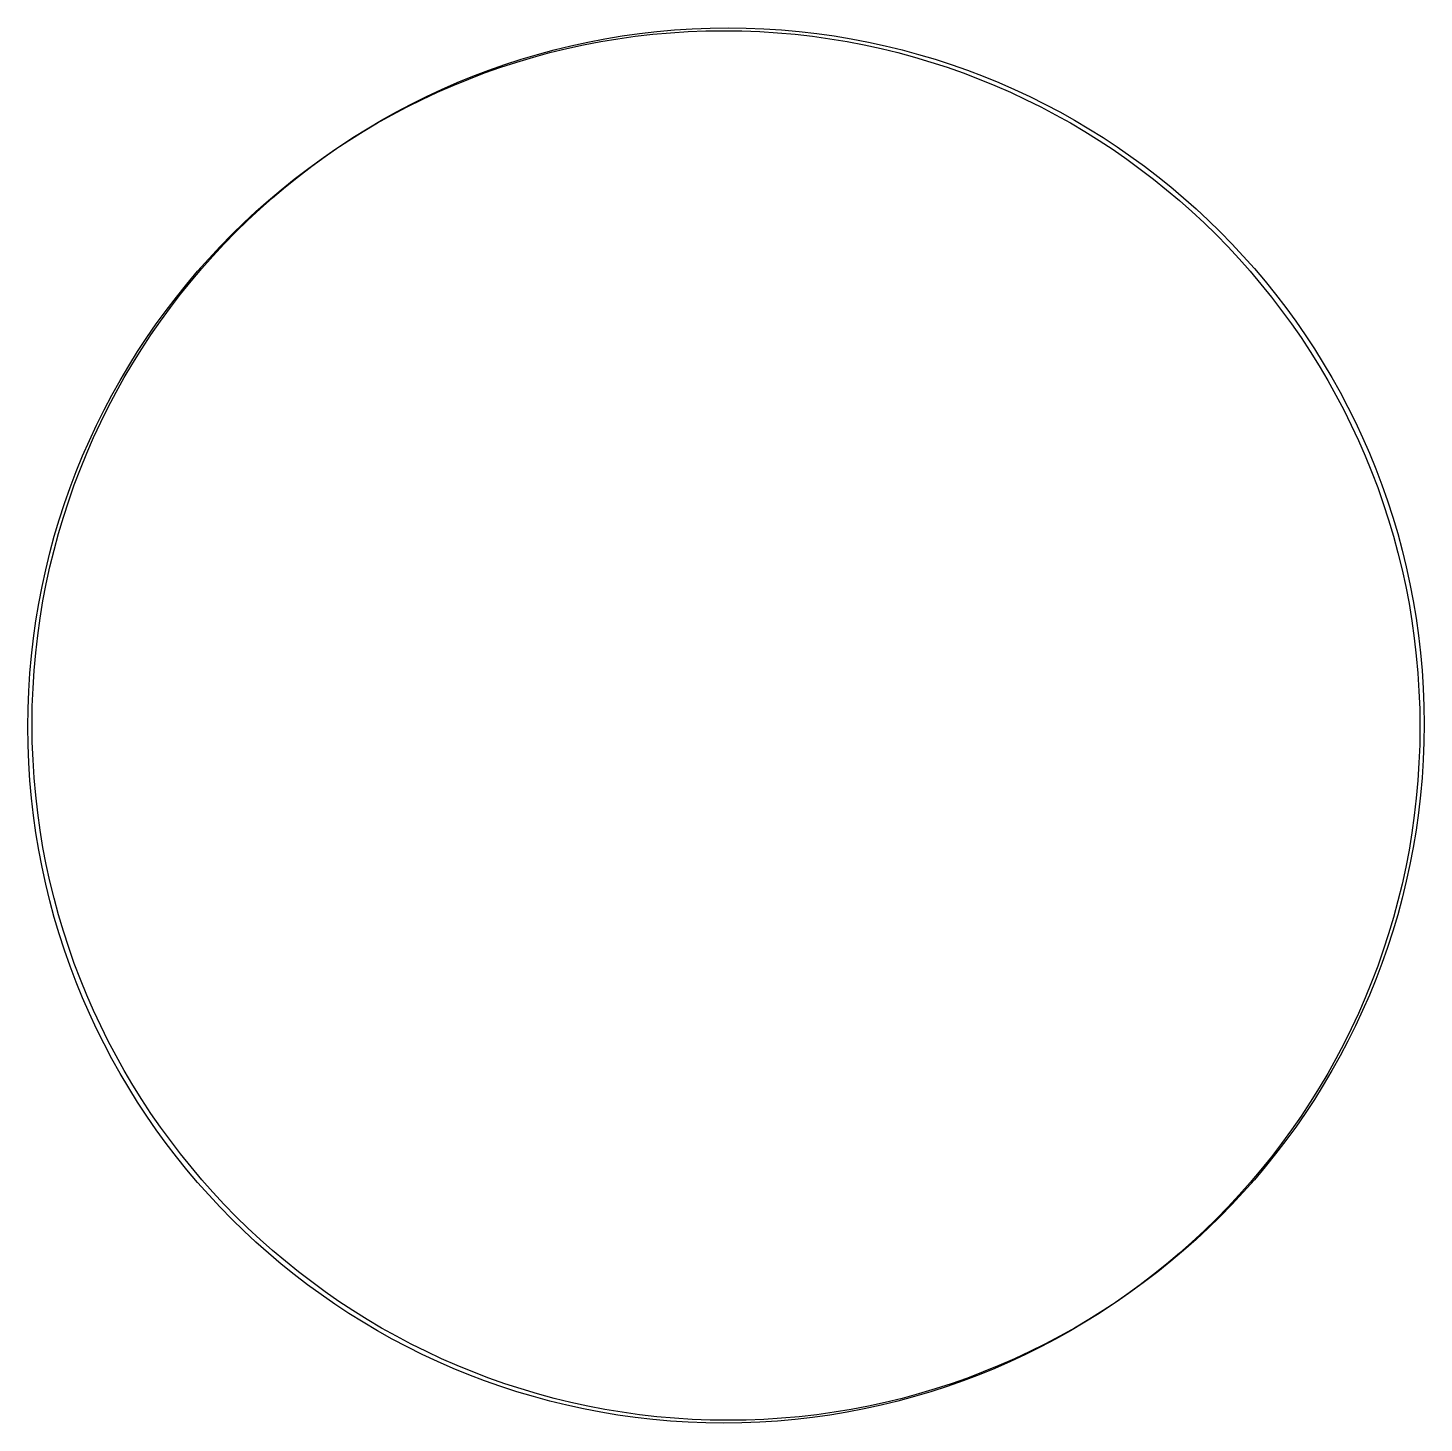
# Model space of a CAD drawing. Header units: metres. Extents: x 112.26 to 114.27, y 22.13 to 24.13.
import ezdxf

# ---------------------------------------------------------------- set-up
doc = ezdxf.new("R2010")
doc.units = ezdxf.units.M
doc.layers.add('GCD', color=3, linetype='Continuous')

# ---------------------------------------------------------------- blocks, each defined once
blk = doc.blocks.new('gc200')
at = {"layer": 'GCD'}
blk.add_circle((0, 0), 1, dxfattribs=at)

msp = doc.modelspace()

# ---------------------------------------------------------------- block references
at = {"layer": 'GCD'}
for p in [(113.27, 23.133, 12.25), (113.264, 23.129, 7.73)]:
    msp.add_blockref('gc200', p, dxfattribs=at)

doc.saveas('drawing.dxf')
